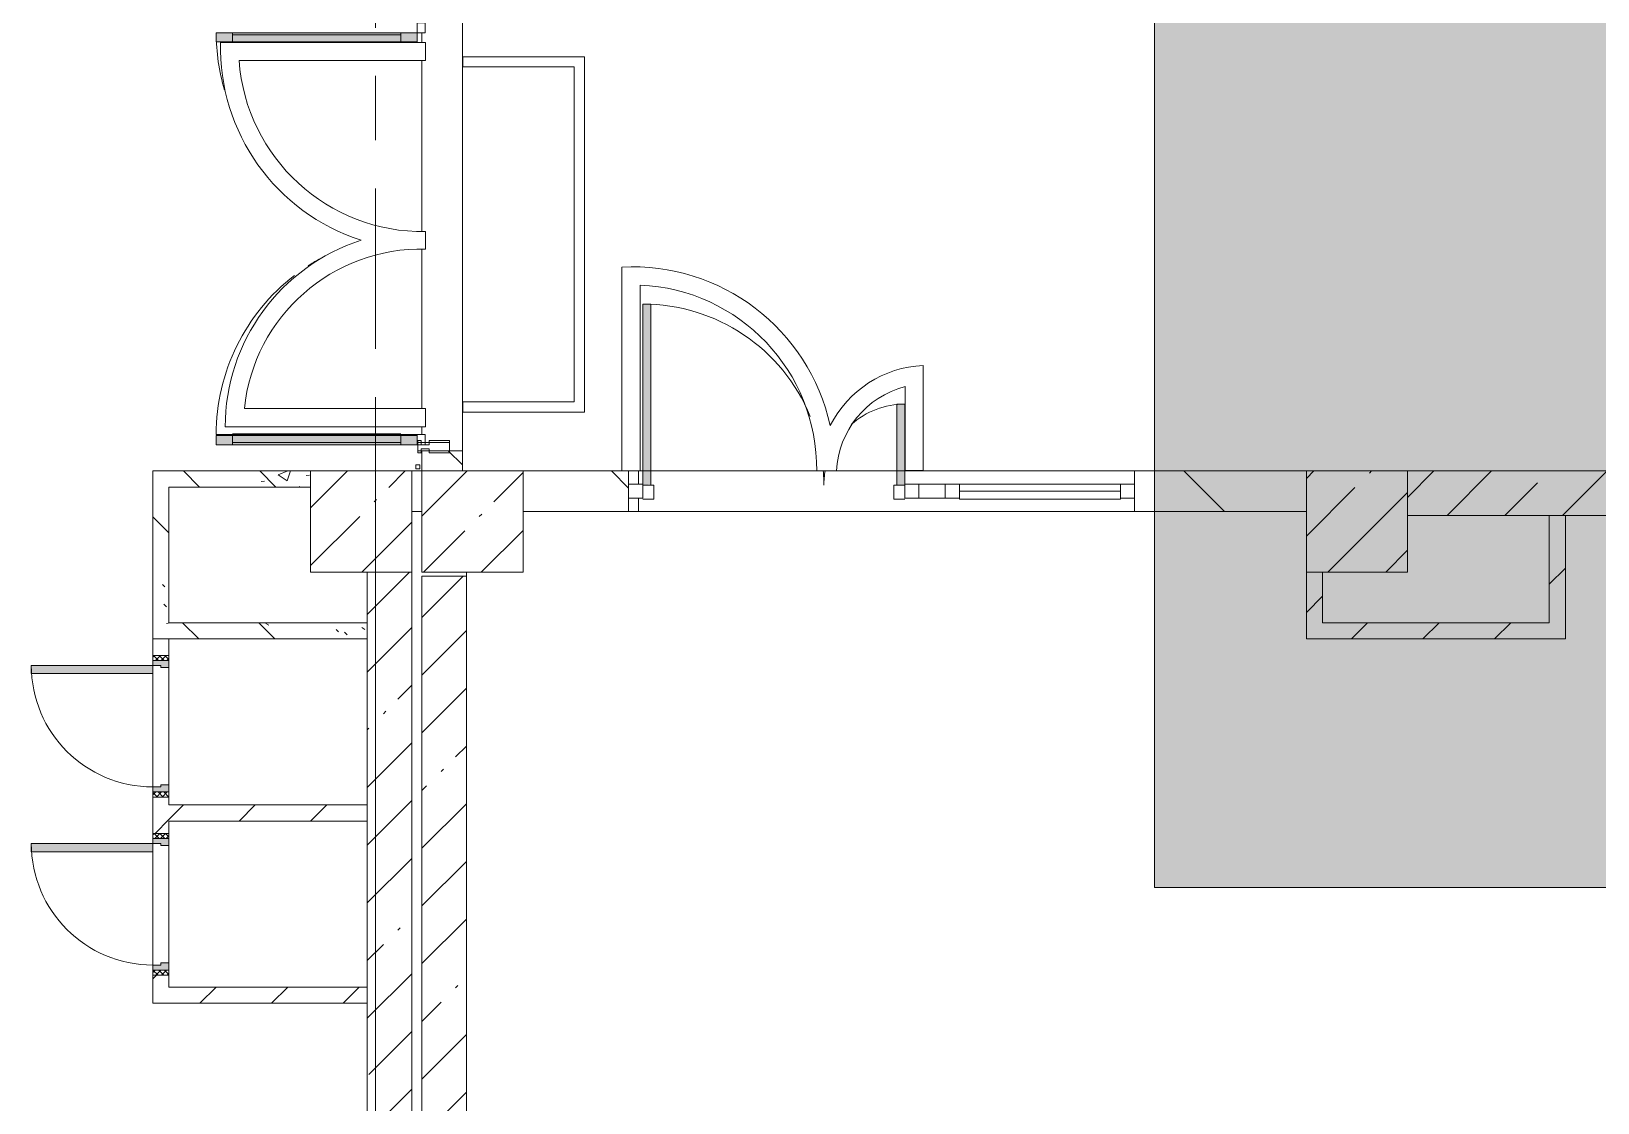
# Model space of a CAD drawing. Header units: millimetres. Extents: x 39815 to 261742, y -8553 to 29000.
# Drawn here: x 171342 to 179081, y 4779 to 10073 of the extents above; entities that cross this region are included whole.
import ezdxf

# ---------------------------------------------------------------- set-up
doc = ezdxf.new("R2010")
doc.units = ezdxf.units.MM
doc.linetypes.add('Осевая', pattern=[1587.5, 317.5, -238.125, 793.75, -238.125])
for name, color, linetype, lineweight in [('A-DETL', 7, 'Continuous', 5), ('A-GLAZ-CURT-2', 7, 'Continuous', 5), ('A-GLAZ-CWMG-2', 7, 'Continuous', 5), ('A-WALL-2', 7, 'Continuous', 9), ('A-WALL-4', 7, 'Continuous', 5), ('I-WALL-3', 7, 'Continuous', 5), ('S-COLS', 7, 'Continuous', 5), ('Оси', 7, 'Continuous', 9), ('Оси-2', 7, 'Осевая', 9)]:
    doc.layers.add(name, color=color, linetype=linetype, lineweight=lineweight)
doc.layers.add('A-DETL-GENF-2', color=7, linetype='Continuous', lineweight=9, true_color=0x4994b4, transparency=0.4)
for name, color, linetype, lineweight, true_color in [('A-DETL-GENF-3', 7, 'Continuous', 5, 0xe2e2e2), ('A-DETL-GENF-4', 7, 'Continuous', 5, 0xaaaaaa), ('A-DOOR-2', 7, 'Continuous', 5, 0xaaaaaa), ('A-DOOR-3', 7, 'Continuous', 5, 0xe2e2e2), ('A-DOOR-FRAM-2', 7, 'Continuous', 5, 0xe2e2e2), ('A-DOOR-FRAM-3', 7, 'Continuous', 5, 0xaaaaaa), ('A-FLOR-1', 7, 'Continuous', 5, 0xaaaaaa), ('A-WALL-5', 7, 'Continuous', 9, 0x2b586c), ('I-WALL-4', 7, 'Continuous', 5, 0x2b586c), ('I-WALL-5', 7, 'Continuous', 5, 0x787878), ('S-COLS-1', 7, 'Continuous', 5, 0x2b586c)]:
    doc.layers.add(name, color=color, linetype=linetype, lineweight=lineweight, true_color=true_color)
pattern_1 = [(45, (134731.94, 0), (-176.7767, 176.7767), [])]
pattern_2 = [(45, (134731.94, 0), (-285.123, 285.123), []), (45, (135017.06, 0), (-285.123, 285.123), [504.031, -100.806, 16.764, -84.042])]
pattern_3 = [(135, (134731.94, 0), (-353.5534, -353.5534), [])]
pattern_4 = [(135, (134731.94, 0), (-377.171, -377.171), [533.4, -88.9, 17.78, -88.9]), (135, (134731.94, 376.94), (-377.171, -377.171), []), (50, (134731.94, 0), (637.6445, -55.7866), [66.675, -733.425]), (355, (134731.94, 0), (-123.349, 668.699), [53.34, -586.74]), (100.451, (134785.1, -4.65), (514.299, 612.908), [56.665, -623.315]), (46.184, (134731.94, 177.8), (948.776, -147.15), [100.012, -1100.137]), (96.636, (134811, 165.5), (830.91, 865.997), [84.998, -934.973]), (351.184, (134731.9, 177.8), (830.918, 865.988), [80.01, -880.11]), (21, (134820.84, 133.35), (530.6506, -357.928), [66.675, -733.425]), (326, (134820.84, 133.35), (216.308, 644.658), [53.34, -586.74]), (71.451, (134865.06, 103.5), (746.96, 286.724), [56.665, -623.315]), (37.5, (134731.94, 0), (10.8105, 295.9426), [16.764, -562.864, 16.764, -578.866, -588.962]), (37.5, (134731.94, 0), (10.8105, 295.9426), [-1175.258, 16.764, -572.198]), (7.5, (134731.94, 0), (233.8692, 350.6318), [16.764, -322.834, 16.764, -549.529, -224.472]), (7.5, (134731.94, 0), (233.8692, 350.6318), [-905.891, 16.764, -207.708]), (327.5, (134533.7, 0), (474.5678, -20.0513), [16.764, -205.486, 16.764, -676.656, -920.115]), (327.5, (134533.7, 0), (474.5678, -20.0513), [-915.67, 16.764, -903.351]), (317.5, (134444.8, 0), (518.452, 88.9934), [16.764, -272.161, 16.764, -443.738, -653.415]), (317.5, (134444.8, 0), (518.452, 88.9934), [-749.427, 16.764, -636.651])]

# ---------------------------------------------------------------- blocks, each defined once
blk = doc.blocks.new('BSC_Колонна _Прямоугольная - 500х500-23286270-Общий план 2 этажа с размещением фрагментов 2_8-2_11')
at = {"layer": 'S-COLS'}
h = blk.add_hatch(dxfattribs=at)
h.set_pattern_fill('FP_43', color=256, style=0, pattern_type=2)
h.set_pattern_definition([(45, (-38790, -7650), (-285.123, 285.123), []), (45, (-38504.88, -7650), (-285.123, 285.123), [504.031, -100.806, 16.764, -84.042])])
h.paths.add_polyline_path([(-250, -250), (250, -250), (250, 250), (-250, 250), (-250, 70.6)])
for p, q in [((250, 250), (-250, 250)), ((-250, 250), (-250, -250)), ((250, -250), (250, 250)), ((-250, -250), (250, -250))]:
    blk.add_line(p, q, dxfattribs=at)
blk = doc.blocks.new('BSC_Колонна _Прямоугольная - 500х500-V96-Общий план 2 этажа с размещением фрагментов 2_8-2_11')
at = {"layer": 'S-COLS'}
h = blk.add_hatch(dxfattribs=at)
h.set_pattern_fill('FP_44', color=256, style=0, pattern_type=2)
h.set_pattern_definition([(45, (-43160, -7650), (-285.123, 285.123), []), (45, (-42874.88, -7650), (-285.123, 285.123), [504.031, -100.806, 16.764, -84.042])])
h.paths.add_polyline_path([(-250, -250), (250, -250), (250, 250), (-250, 250)])
at = {"layer": 'S-COLS-1'}
for p, q in [((250, 250), (-250, 250)), ((-250, 250), (-250, -250)), ((250, -250), (250, 250)), ((-250, -250), (250, -250))]:
    blk.add_line(p, q, dxfattribs=at)
blk = doc.blocks.new('BSC_Колонна _Прямоугольная - 500х500-V181-Общий план 2 этажа с размещением фрагментов 2_8-2_11')
at = {"layer": 'S-COLS'}
h = blk.add_hatch(dxfattribs=at)
h.set_pattern_fill('FP_116', color=256, style=0, pattern_type=2)
h.set_pattern_definition([(45, (-38240, -7650), (-285.123, 285.123), []), (45, (-37954.88, -7650), (-285.123, 285.123), [504.031, -100.806, 16.764, -84.042])])
h.paths.add_polyline_path([(-250, -250), (250, -250), (250, 250), (-250, 250)])
for p, q in [((250, 250), (-250, 250)), ((-250, 250), (-250, -250)), ((250, -250), (250, 250)), ((-250, -250), (250, -250))]:
    blk.add_line(p, q, dxfattribs=at)
blk = doc.blocks.new('110_Дверь_СКБ_1Ст - д-18 700x2100h_Технический шкаф ЭОМ и СС-21511926-Общий план 2 этажа с размещением фрагментов 2_8-2_11')
at = {"layer": 'A-DOOR-2'}
h = blk.add_hatch(dxfattribs=at)
h.set_pattern_fill('FP_134', color=256, style=0, pattern_type=2)
h.set_pattern_definition([(135, (1951.41, 104.685), (-14.14214, -14.14214), []), (225, (1951.41, 104.685), (14.14214, -14.14214), [])])
h.paths.add_polyline_path([(337.5, -40), (362.5, -40), (362.5, 40), (337.5, 40), (337.5, 20.9)])
at = {"layer": 'A-DOOR-3'}
h = blk.add_hatch(color=256, dxfattribs=at)
h.paths.add_polyline_path([(-312.5, -40), (-277.5, -40), (-277.5, 0), (-287.5, 0), (-287.5, 40), (-312.5, 40), (-312.5, 20.9)])
h.paths.add_polyline_path([(302.5, -40), (337.5, -40), (337.5, 40), (312.5, 40), (312.5, 0), (302.5, 0)])
at = {"layer": 'A-DOOR-FRAM-2'}
blk.add_hatch(color=256, dxfattribs=at).paths.add_polyline_path([(272.5, 640), (272.5, 40), (312.5, 40), (312.5, 640)])
at = {"layer": 'A-DOOR-FRAM-3'}
h = blk.add_hatch(dxfattribs=at)
h.set_pattern_fill('FP_135', color=256, style=0, pattern_type=2)
h.set_pattern_definition([(45, (-171.384, 104.685), (-14.1421, 14.1421), []), (135, (-171.384, 104.685), (-14.1421, -14.1421), [])])
h.paths.add_polyline_path([(-337.5, 40), (-337.5, -40), (-312.5, -40), (-312.5, 40)])
at = {"layer": 'A-DOOR-2'}
for p, q in [((312.5, 640), (272.5, 640)), ((272.5, 640), (272.5, 40)), ((312.5, 40), (312.5, 640)), ((272.5, 40), (312.5, 40))]:
    blk.add_line(p, q, dxfattribs=at)
blk.add_arc((312.5, 40), 600, 90, 180, dxfattribs=at)
at = {"layer": 'A-DOOR-FRAM-3'}
for p, q in [((-312.5, 40), (-337.5, 40)), ((-337.5, 40), (-337.5, -40)), ((-287.5, 40), (-312.5, 40)), ((-312.5, 40), (-312.5, -40)), ((-312.5, -40), (-312.5, 40)), ((-287.5, 0), (-287.5, 40)), ((-287.5, 40), (272.5, 40)), ((312.5, 40), (312.5, 0)), ((337.5, 40), (312.5, 40)), ((337.5, -40), (337.5, 40)), ((362.5, 40), (337.5, 40)), ((337.5, 40), (337.5, -40)), ((362.5, -40), (362.5, 40)), ((-337.5, -40), (-312.5, -40)), ((-312.5, -40), (-277.5, -40)), ((-277.5, 0), (-287.5, 0)), ((-277.5, -40), (-277.5, 0)), ((302.5, -40), (-277.5, -40)), ((312.5, 0), (302.5, 0)), ((302.5, 0), (302.5, -40)), ((302.5, -40), (337.5, -40)), ((337.5, -40), (362.5, -40))]:
    blk.add_line(p, q, dxfattribs=at)
blk = doc.blocks.new('Прямоугольный импост - Импост структурный с накладкой - 160мм Темный-31239214-Общий план 2 этажа с размещением фрагментов 2_8-2_11')
at = {"layer": 'A-GLAZ-CWMG-2'}
for p, q in [((-50, 0), (-50, 17)), ((-50, 17), (0, 17)), ((-40, 0), (-50, 0)), ((-40, -40), (-40, 0)), ((0, 0), (-10, 0)), ((-10, 0), (-10, -40)), ((0, 17), (0, 0)), ((-50, -140), (-50, -40)), ((-50, -40), (-40, -40)), ((-10, -40), (0, -40)), ((0, -40), (0, -140)), ((0, -140), (-50, -140))]:
    blk.add_line(p, q, dxfattribs=at)
blk = doc.blocks.new('Дверь_Витражная_остекление_ - ДВН_ДАО_Главный вход_1800 в свету 5-32258809-Общий план 2 этажа с размещением фрагментов 2_8-2_11')
at = {"layer": 'A-DETL-GENF-3'}
for points in [[(-947.5, -198.5), (-947.5, -20), (-992.5, -20), (-992.5, -1012.5), (-947.5, -1012.5)], [(1042.5, -1012.5), (1042.5, -20), (997.5, -20), (997.5, -1012.5)]]:
    blk.add_hatch(color=256, dxfattribs=at).paths.add_polyline_path(points)
at = {"layer": 'A-DETL-GENF-4'}
for p, q in [((-947.5, -20), (-992.5, -20)), ((-992.5, -1012.5), (-992.5, -20)), ((-947.5, -20), (-992.5, -20)), ((-992.5, -20), (-992.5, -1012.5)), ((-947.5, -1012.5), (-947.5, -20)), ((-947.5, -1012.5), (-947.5, -20)), ((997.5, -1012.5), (997.5, -20)), ((997.5, -20), (997.5, -1012.5)), ((1042.5, -1012.5), (1042.5, -20)), ((1042.5, -1012.5), (1042.5, -20)), ((-992.5, -100), (-947.5, -100)), ((-982.5, -932.5), (-982.5, -100)), ((988.5, -932.5), (988.5, -100)), ((1042.5, -100), (997.5, -100)), ((1032.5, -932.5), (1032.5, -100)), ((-992.5, -932.5), (-947.5, -932.5)), ((1042.5, -932.5), (997.5, -932.5)), ((-992.5, -1012.5), (-947.5, -1012.5)), ((-992.5, -1012.5), (-947.5, -1012.5)), ((1042.5, -1012.5), (997.5, -1012.5)), ((997.5, -1012.5), (1042.5, -1012.5))]:
    blk.add_line(p, q, dxfattribs=at)
at = {"layer": 'A-DOOR-2'}
for p, q in [((-1042.5, 20), (-992.5, 20)), ((-1042.5, -20), (-1042.5, 20)), ((-992.5, 20), (-992.5, -20)), ((992.5, 20), (1042.5, 20)), ((992.5, -20), (992.5, 20)), ((1042.5, 20), (1042.5, -20)), ((-992.5, -20), (-1042.5, -20)), ((-992.5, -1012.5), (-992.5, -20)), ((992.5, -1012.5), (992.5, -20)), ((1042.5, -20), (992.5, -20))]:
    blk.add_line(p, q, dxfattribs=at)
for centre, start, end in [((992.5, -20), 209.21115, 212.8228), ((992.5, -20), 217.57984, 270), ((-992.5, -20), 270, 286.54233)]:
    blk.add_arc(centre, 992.5, start, end, dxfattribs=at)
blk = doc.blocks.new('Прямоугольный импост - Импост структурный с накладкой - 160мм Темный-31915521-Общий план 2 этажа с размещением фрагментов 2_8-2_11')
at = {"layer": 'A-GLAZ-CWMG-2'}
for p, q in [((-25, 0), (-25, 17)), ((-25, 17), (25, 17)), ((-15, 0), (-25, 0)), ((-15, -40), (-15, 0)), ((25, 0), (15, 0)), ((15, 0), (15, -40)), ((25, 17), (25, 0)), ((-25, -140), (-25, -40)), ((-25, -40), (-15, -40)), ((15, -40), (25, -40)), ((25, -40), (25, -140)), ((25, -140), (-25, -140))]:
    blk.add_line(p, q, dxfattribs=at)
blk = doc.blocks.new('Прямоугольный импост - 50 x 70 мм-31700031-Общий план 2 этажа с размещением фрагментов 2_8-2_11')
at = {"layer": 'A-GLAZ-CWMG-2'}
for p, q in [((-70, 35), (0, 35)), ((-70, -35), (-70, 35)), ((0, 35), (0, -35)), ((0, -35), (-70, -35))]:
    blk.add_line(p, q, dxfattribs=at)
blk = doc.blocks.new('Дверь_Витражная_остекление_ - ДВН_ДАО_Главный вход_1200 в свету-V342-Общий план 2 этажа с размещением фрагментов 2_8-2_11')
at = {"layer": 'A-DOOR-3'}
for points in [[(-647.5, 30), (-607.5, 35), (-607.5, 925), (-647.5, 925), (-647.5, 35)], [(647.5, 30), (647.5, 430), (607.5, 430), (607.5, 30)]]:
    blk.add_hatch(color=256, dxfattribs=at).paths.add_polyline_path(points)
at = {"layer": 'A-DETL-GENF-4'}
for p, q in [((-607.5, 925), (-647.5, 925)), ((-647.5, 925), (-647.5, 35)), ((-607.5, 30), (-607.5, 925)), ((647.5, 430), (607.5, 430)), ((607.5, 430), (607.5, 30)), ((647.5, 35), (647.5, 430)), ((-647.5, 30), (-607.5, 30)), ((-592.5, 30), (-647.5, 30)), ((-592.5, -40), (-592.5, 30)), ((592.5, -40), (592.5, 30)), ((592.5, 30), (647.5, 30)), ((607.5, 30), (647.5, 30)), ((-647.5, -40), (-592.5, -40)), ((647.5, -40), (592.5, -40))]:
    blk.add_line(p, q, dxfattribs=at)
at = {"layer": 'A-DOOR-2'}
for p, q in [((-647.5, 925), (-647.5, 35)), ((647.5, 430), (647.5, 35))]:
    blk.add_line(p, q, dxfattribs=at)
for centre, radius, start, end in [((-647.5, 30), 895, 22.29231, 90), ((647.5, 30), 400, 90, 131.44756), ((-647.5, 30), 895, 360, 4.55581), ((647.5, 30), 400, 169.71082, 180)]:
    blk.add_arc(centre, radius, start, end, dxfattribs=at)
blk = doc.blocks.new('Системная панель - Стемалит - 40мм-32257327-Общий план 2 этажа с размещением фрагментов 2_8-2_11')
at = {"layer": 'A-GLAZ-CURT-2'}
for p, q in [((65, 35), (-65, 35)), ((-65, 35), (-65, -35)), ((65, -35), (65, 35)), ((-65, -35), (65, -35))]:
    blk.add_line(p, q, dxfattribs=at)
blk = doc.blocks.new('Прямоугольный импост - 50 x 70 мм-31687886-Общий план 2 этажа с размещением фрагментов 2_8-2_11')
at = {"layer": 'A-GLAZ-CWMG-2'}
for p, q in [((-35, 35), (35, 35)), ((-35, -35), (-35, 35)), ((35, 35), (35, -35)), ((35, -35), (-35, -35))]:
    blk.add_line(p, q, dxfattribs=at)
blk = doc.blocks.new('Прямоугольный импост - 50 x 70 мм-31701779-Общий план 2 этажа с размещением фрагментов 2_8-2_11')
at = {"layer": 'A-GLAZ-CWMG-2'}
for p, q in [((0, 35), (-70, 35)), ((-70, 35), (-70, -35)), ((0, -35), (0, 35)), ((-70, -35), (0, -35))]:
    blk.add_line(p, q, dxfattribs=at)
blk = doc.blocks.new('Системная панель - Стекло - 40мм-V343-Общий план 2 этажа с размещением фрагментов 2_8-2_11')
at = {"layer": 'A-GLAZ-CURT-2'}
for p, q in [((397.5, 0), (-397.5, 0)), ((-397.5, 0), (-397.5, -40)), ((397.5, -40), (397.5, 0)), ((-397.5, -40), (397.5, -40))]:
    blk.add_line(p, q, dxfattribs=at)
blk = doc.blocks.new('Прямоугольный импост - 50 x 70 мм-31702100-Общий план 2 этажа с размещением фрагментов 2_8-2_11')
at = {"layer": 'A-GLAZ-CWMG-2'}
for p, q in [((-35, 35), (35, 35)), ((-35, -35), (-35, 35)), ((35, 35), (35, -35)), ((35, -35), (-35, -35))]:
    blk.add_line(p, q, dxfattribs=at)
blk = doc.blocks.new('Прямоугольный импост - 50 x 70 мм-31720914-Общий план 2 этажа с размещением фрагментов 2_8-2_11')
at = {"layer": 'A-GLAZ-CWMG-2'}
blk.add_line((6460, 7920), (5665, 7920), dxfattribs=at)

msp = doc.modelspace()

# ---------------------------------------------------------------- hatches: boundary and pattern name
at = {"layer": 'A-DETL-GENF-2'}
h = msp.add_hatch(color=256, dxfattribs=at)
h.paths.add_polyline_path([(252875.9, 5159), (254061.9, 5159), (254061.9, 10600), (246661.9, 10600), (246661.9, 5159), (250659, 5159)])
h.paths.add_polyline_path([(228941.9, 5180), (236341.9, 5180), (236341.9, 10600), (228941.9, 10600), (228941.9, 7180.3)])
h.paths.add_polyline_path([(193021.1, 5842), (200141.9, 5842), (200141.9, 11900), (176891.9, 11900), (176891.9, 5842), (190804.2, 5842)])
h.paths.add_polyline_path([(210755.8, 10900), (219211.9, 10900), (219211.9, 15650), (210211.9, 15650), (210211.9, 10900)])
at = {"layer": 'I-WALL-3'}
h = msp.add_hatch(dxfattribs=at)
h.set_pattern_fill('FP_72', color=256, style=0, pattern_type=2)
h.set_pattern_definition(pattern_3)
h.paths.add_polyline_path([(173471.9, 7900), (173471.9, 8000), (173271.9, 8000), (173271.9, 7900)])
h.paths.add_polyline_path([(173471.9, 10130), (173471.9, 10230), (173271.9, 10230), (173271.9, 10130)])
h = msp.add_hatch(dxfattribs=at)
h.set_pattern_fill('FP_72', color=256, style=0, pattern_type=2)
h.set_pattern_definition(pattern_3)
h.paths.add_polyline_path([(173771.9, 7700), (174292.9, 7700), (174292.9, 7900), (173771.9, 7900), (173771.9, 7826.9)])
h.paths.add_polyline_path([(176792.9, 7700), (176891.9, 7700), (176891.9, 7900), (176792.9, 7900)])
h.paths.add_polyline_path([(173221.9, 7700), (173271.9, 7700), (173271.9, 7900), (173221.9, 7900), (173221.9, 7720.6)])
h = msp.add_hatch(dxfattribs=at)
h.set_pattern_fill('FP_72', color=256, style=0, pattern_type=2)
h.set_pattern_definition(pattern_3)
h.paths.add_polyline_path([(177641.9, 7700), (177641.9, 7900), (176891.9, 7900), (176891.9, 7700), (177503.2, 7700)])
h = msp.add_hatch(dxfattribs=at)
h.set_pattern_fill('FP_69', color=256, style=0, pattern_type=2)
h.set_pattern_definition(pattern_2)
h.paths.add_polyline_path([(180841.9, 7680), (182141.9, 7680), (182141.9, 7900), (180841.9, 7900), (180841.9, 7830), (179641.9, 7830), (179641.9, 7900), (178141.9, 7900), (178141.9, 7680), (179720, 7680)])
h = msp.add_hatch(dxfattribs=at)
h.set_pattern_fill('FP_73', color=256, style=0, pattern_type=2)
h.set_pattern_definition(pattern_1)
h.paths.add_polyline_path([(178921.9, 7070), (178921.9, 7680), (178841.9, 7680), (178841.9, 7070)])
h = msp.add_hatch(dxfattribs=at)
h.set_pattern_fill('FP_69', color=256, style=0, pattern_type=2)
h.set_pattern_definition(pattern_2)
h.paths.add_polyline_path([(173069.5, 400), (173221.9, 400), (173221.9, 7400), (173001.9, 7400), (173001.9, 400)])
h = msp.add_hatch(dxfattribs=at)
h.set_pattern_fill('FP_69', color=256, style=0, pattern_type=2)
h.set_pattern_definition(pattern_2)
h.paths.add_polyline_path([(173491.9, 410), (173491.9, 7380), (173271.9, 7380), (173271.9, 410)])
h = msp.add_hatch(dxfattribs=at)
h.set_pattern_fill('FP_73', color=256, style=0, pattern_type=2)
h.set_pattern_definition(pattern_1)
h.paths.add_polyline_path([(177721.9, 7150), (177721.9, 7400), (177641.9, 7400), (177641.9, 7150)])
h = msp.add_hatch(dxfattribs=at)
h.set_pattern_fill('FP_73', color=256, style=0, pattern_type=2)
h.set_pattern_definition(pattern_1)
h.paths.add_polyline_path([(178841.9, 7070), (178841.9, 7150), (177641.9, 7150), (177641.9, 7070)])
h = msp.add_hatch(dxfattribs=at)
h.set_pattern_fill('FP_73', color=256, style=0, pattern_type=2)
h.set_pattern_definition(pattern_1)
h.paths.add_polyline_path([(172021.9, 5270), (172021.9, 5409), (171941.9, 5409), (171941.9, 5270), (171961.1, 5270)])
h.paths.add_polyline_path([(171961.1, 6109), (172021.9, 6109), (172021.9, 6289), (171941.9, 6289), (171941.9, 6109)])
h.paths.add_polyline_path([(172021.9, 6989), (172021.9, 7070), (171941.9, 7070), (171941.9, 6989), (171961.1, 6989)])
h = msp.add_hatch(dxfattribs=at)
h.set_pattern_fill('FP_73', color=256, style=0, pattern_type=2)
h.set_pattern_definition(pattern_1)
h.paths.add_polyline_path([(173001.9, 6170), (173001.9, 6250), (172021.9, 6250), (172021.9, 6170)])
h = msp.add_hatch(dxfattribs=at)
h.set_pattern_fill('FP_73', color=256, style=0, pattern_type=2)
h.set_pattern_definition(pattern_1)
h.paths.add_polyline_path([(173001.9, 5270), (173001.9, 5350), (172021.9, 5350), (172021.9, 5270)])
at = {"layer": 'I-WALL-5'}
h = msp.add_hatch(dxfattribs=at)
h.set_pattern_fill('FP_78', color=256, style=0, pattern_type=2)
h.set_pattern_definition(pattern_4)
h.paths.add_polyline_path([(172021.9, 7150), (172021.9, 7900), (171941.9, 7900), (171941.9, 7150), (171961.1, 7150)])
h = msp.add_hatch(dxfattribs=at)
h.set_pattern_fill('FP_78', color=256, style=0, pattern_type=2)
h.set_pattern_definition(pattern_4)
h.paths.add_polyline_path([(172021.9, 7820), (172721.9, 7820), (172721.9, 7900), (172021.9, 7900)])
h = msp.add_hatch(dxfattribs=at)
h.set_pattern_fill('FP_78', color=256, style=0, pattern_type=2)
h.set_pattern_definition(pattern_4)
h.paths.add_polyline_path([(173001.9, 7070), (173001.9, 7150), (171941.9, 7150), (171941.9, 7070), (172021.9, 7070)])

# ---------------------------------------------------------------- linework, layer by layer
at = {"layer": 'A-DETL'}
for p, q in [((176891.9, 11900), (176891.9, 5842)), ((176891.9, 5842), (200141.9, 5842))]:
    msp.add_line(p, q, dxfattribs=at)
at = {"layer": 'A-FLOR-1'}
for p, q in [((173271.9, 10065), (173271.9, 10018)), ((173290.3, 10018), (172276.6, 10018)), ((173290.3, 9928), (173290.3, 10018)), ((172368.6, 9928), (173290.3, 9928)), ((173271.9, 9928), (173271.9, 9083.9)), ((174074.7, 9947.2), (173474.7, 9947.2)), ((173474.7, 9947.2), (173474.7, 9897.2)), ((174074.7, 8191.3), (174074.7, 9947.2)), ((173474.7, 9897.2), (174024.7, 9897.2)), ((174024.7, 9897.2), (174024.7, 8241.3)), ((173290.3, 8996.7), (173290.3, 9083.1)), ((173271.9, 8996.1), (173271.9, 8208)), ((174260, 8907.6), (174260, 7900)), ((174350, 7900), (174350, 8818.2)), ((175748.9, 7903), (175748.9, 8421.4)), ((175658.9, 8317.2), (175658.9, 7903)), ((173288.9, 8208), (172394.6, 8208)), ((173288.9, 8118), (173288.9, 8208)), ((174024.7, 8241.3), (173474.7, 8241.3)), ((173474.7, 8241.3), (173474.7, 8191.3)), ((173474.7, 8191.3), (174074.7, 8191.3)), ((172299.9, 8118), (173288.9, 8118)), ((173271.9, 8118), (173271.9, 8080)), ((176792.9, 7900), (174292.9, 7900)), ((174341.9, 7900), (174341.9, 7835)), ((174350, 7900), (175222.5, 7900)), ((175320.5, 7900), (176792.9, 7900)), ((175658.9, 7903), (175748.9, 7903)), ((174341.9, 7765), (174341.9, 7700)), ((173491.9, 7400), (173491.9, 7380))]:
    msp.add_line(p, q, dxfattribs=at)
for centre, radius, start, end in [((173276.3, 9993), 1000, 178.56746, 252.28756), ((173276.3, 9993), 910, 184.09604, 270.88287), ((173268.9, 8118), 969, 107.84035, 180), ((173268.9, 8118), 879, 88.60541, 174.12324), ((174312.5, 7909), 1000, 12.44956, 93.01125), ((174312.5, 7909), 910, 359.43333, 87.64026), ((175773.9, 7878), 544, 92.63401, 153.04618), ((175773.9, 7878), 454, 104.67311, 177.22246)]:
    msp.add_arc(centre, radius, start, end, dxfattribs=at)
at = {"layer": 'A-WALL-2'}
for p, q in [((173001.9, 7070), (173001.9, 7150)), ((172021.9, 7070), (171941.9, 7070)), ((173001.9, 6170), (173001.9, 6250)), ((173001.9, 5270), (173001.9, 5350))]:
    msp.add_line(p, q, dxfattribs=at)
at = {"layer": 'A-WALL-4'}
for p, q in [((173261.4, 7931), (173241.4, 7931)), ((173241.4, 7931), (173241.4, 7911)), ((173241.4, 7911), (173261.4, 7911)), ((173261.4, 7911), (173261.4, 7931))]:
    msp.add_line(p, q, dxfattribs=at)
at = {"layer": 'A-WALL-5'}
msp.add_line((178921.9, 7680), (178841.9, 7680), dxfattribs=at)
at = {"layer": 'I-WALL-3'}
for p, q in [((173471.9, 10230), (173471.9, 7900)), ((173271.9, 10018), (173271.9, 10065)), ((173271.9, 9083.9), (173271.9, 9928)), ((173271.9, 8208), (173271.9, 8996.1)), ((173271.9, 8080), (173271.9, 8118)), ((173471.9, 8000), (173271.9, 8000)), ((173271.9, 8000), (173271.9, 7900)), ((172721.9, 7900), (171941.9, 7900)), ((171941.9, 7900), (171941.9, 6989)), ((173271.9, 7900), (173221.9, 7900)), ((174292.9, 7900), (173771.9, 7900)), ((174292.9, 7700), (174292.9, 7900)), ((176792.9, 7900), (176792.9, 7700)), ((176792.9, 7900), (177641.9, 7900)), ((172021.9, 7820), (172721.9, 7820)), ((172021.9, 7150), (172021.9, 7820)), ((173221.9, 7700), (173271.9, 7700)), ((177641.9, 7700), (173771.9, 7700)), ((173001.9, 7400), (173001.9, 7150)), ((173221.9, 400), (173221.9, 7400)), ((173491.9, 7380), (173271.9, 7380)), ((173271.9, 7380), (173271.9, 410)), ((173491.9, 800), (173491.9, 7380)), ((173001.9, 7150), (172021.9, 7150)), ((172021.9, 7070), (173001.9, 7070)), ((172021.9, 6989), (172021.9, 7070)), ((173001.9, 7070), (173001.9, 6250)), ((171941.9, 6289), (171941.9, 6109)), ((172021.9, 6250), (172021.9, 6289)), ((173001.9, 6250), (172021.9, 6250)), ((172021.9, 6109), (172021.9, 6170)), ((172021.9, 6170), (173001.9, 6170)), ((173001.9, 6170), (173001.9, 5350)), ((171941.9, 5409), (171941.9, 5270)), ((172021.9, 5350), (172021.9, 5409)), ((173001.9, 5350), (172021.9, 5350)), ((171941.9, 5270), (173001.9, 5270)), ((173001.9, 5270), (173001.9, 400))]:
    msp.add_line(p, q, dxfattribs=at)
at = {"layer": 'I-WALL-4'}
for p, q in [((179641.9, 7900), (178141.9, 7900)), ((178141.9, 7680), (178841.9, 7680)), ((178841.9, 7680), (178841.9, 7150)), ((178921.9, 7070), (178921.9, 7680)), ((178921.9, 7680), (181511.9, 7680)), ((177641.9, 7400), (177641.9, 7070)), ((177721.9, 7150), (177721.9, 7400)), ((178841.9, 7150), (177721.9, 7150)), ((177641.9, 7070), (178921.9, 7070))]:
    msp.add_line(p, q, dxfattribs=at)
at = {"layer": 'Оси'}
msp.add_line((173041.9, -4552.8), (173041.9, 7947.2), dxfattribs=at)
at = {"layer": 'Оси-2'}
msp.add_line((173041.9, 7947.2), (173041.9, 11277.7), dxfattribs=at)

# ---------------------------------------------------------------- block references
at = {"layer": 'A-DOOR-2'}
for name, p, rotation in [('Дверь_Витражная_остекление_ - ДВН_ДАО_Главный вход_1800 в свету 5-32258809-Общий план 2 этажа с размещением фрагментов 2_8-2_11', (173267.9, 9072.5), 269.9999999999999), ('110_Дверь_СКБ_1Ст - д-18 700x2100h_Технический шкаф ЭОМ и СС-21511926-Общий план 2 этажа с размещением фрагментов 2_8-2_11', (171981.9, 6626.5), 89.99999999999991), ('110_Дверь_СКБ_1Ст - д-18 700x2100h_Технический шкаф ЭОМ и СС-21511926-Общий план 2 этажа с размещением фрагментов 2_8-2_11', (171981.9, 5746.5), 89.99999999999991)]:
    msp.add_blockref(name, p, dxfattribs=dict(at, rotation=rotation))
msp.add_blockref('Дверь_Витражная_остекление_ - ДВН_ДАО_Главный вход_1200 в свету-V342-Общий план 2 этажа с размещением фрагментов 2_8-2_11', (175010.4, 7800), dxfattribs=at)
at = {"layer": 'A-GLAZ-CURT-2'}
for name, p in [('Системная панель - Стемалит - 40мм-32257327-Общий план 2 этажа с размещением фрагментов 2_8-2_11', (175792.9, 7800)), ('Системная панель - Стекло - 40мм-V343-Общий план 2 этажа с размещением фрагментов 2_8-2_11', (176325.4, 7800))]:
    msp.add_blockref(name, p, dxfattribs=at)
at = {"layer": 'A-GLAZ-CWMG-2', "extrusion": (0, 0, -1)}
for name, p, rotation in [('Прямоугольный импост - Импост структурный с накладкой - 160мм Темный-31239214-Общий план 2 этажа с размещением фрагментов 2_8-2_11', (-173267.9, 8000), 270.0000000000001), ('Прямоугольный импост - Импост структурный с накладкой - 160мм Темный-31915521-Общий план 2 этажа с размещением фрагментов 2_8-2_11', (-173267.9, 8015), 270.0000000000001), ('Прямоугольный импост - 50 x 70 мм-31687886-Общий план 2 этажа с размещением фрагментов 2_8-2_11', (-175692.9, 7800), 180), ('Прямоугольный импост - 50 x 70 мм-31702100-Общий план 2 этажа с размещением фрагментов 2_8-2_11', (-175892.9, 7800), 180), ('Прямоугольный импост - 50 x 70 мм-31700031-Общий план 2 этажа с размещением фрагментов 2_8-2_11', (-176792.9, 7800), 180)]:
    msp.add_blockref(name, p, dxfattribs=dict(at, rotation=rotation))
at = {"layer": 'A-GLAZ-CWMG-2', "rotation": 180}
msp.add_blockref('Прямоугольный импост - 50 x 70 мм-31701779-Общий план 2 этажа с размещением фрагментов 2_8-2_11', (174292.9, 7800), dxfattribs=at)
at = {"layer": 'A-GLAZ-CWMG-2'}
msp.add_blockref('Прямоугольный импост - 50 x 70 мм-31720914-Общий план 2 этажа с размещением фрагментов 2_8-2_11', (170262.9, -85), dxfattribs=at)
at = {"layer": 'S-COLS'}
for name, p in [('BSC_Колонна _Прямоугольная - 500х500-V181-Общий план 2 этажа с размещением фрагментов 2_8-2_11', (172971.9, 7650)), ('BSC_Колонна _Прямоугольная - 500х500-23286270-Общий план 2 этажа с размещением фрагментов 2_8-2_11', (173521.9, 7650))]:
    msp.add_blockref(name, p, dxfattribs=at)
at = {"layer": 'S-COLS-1'}
msp.add_blockref('BSC_Колонна _Прямоугольная - 500х500-V96-Общий план 2 этажа с размещением фрагментов 2_8-2_11', (177891.9, 7650), dxfattribs=at)

doc.saveas('drawing.dxf')
